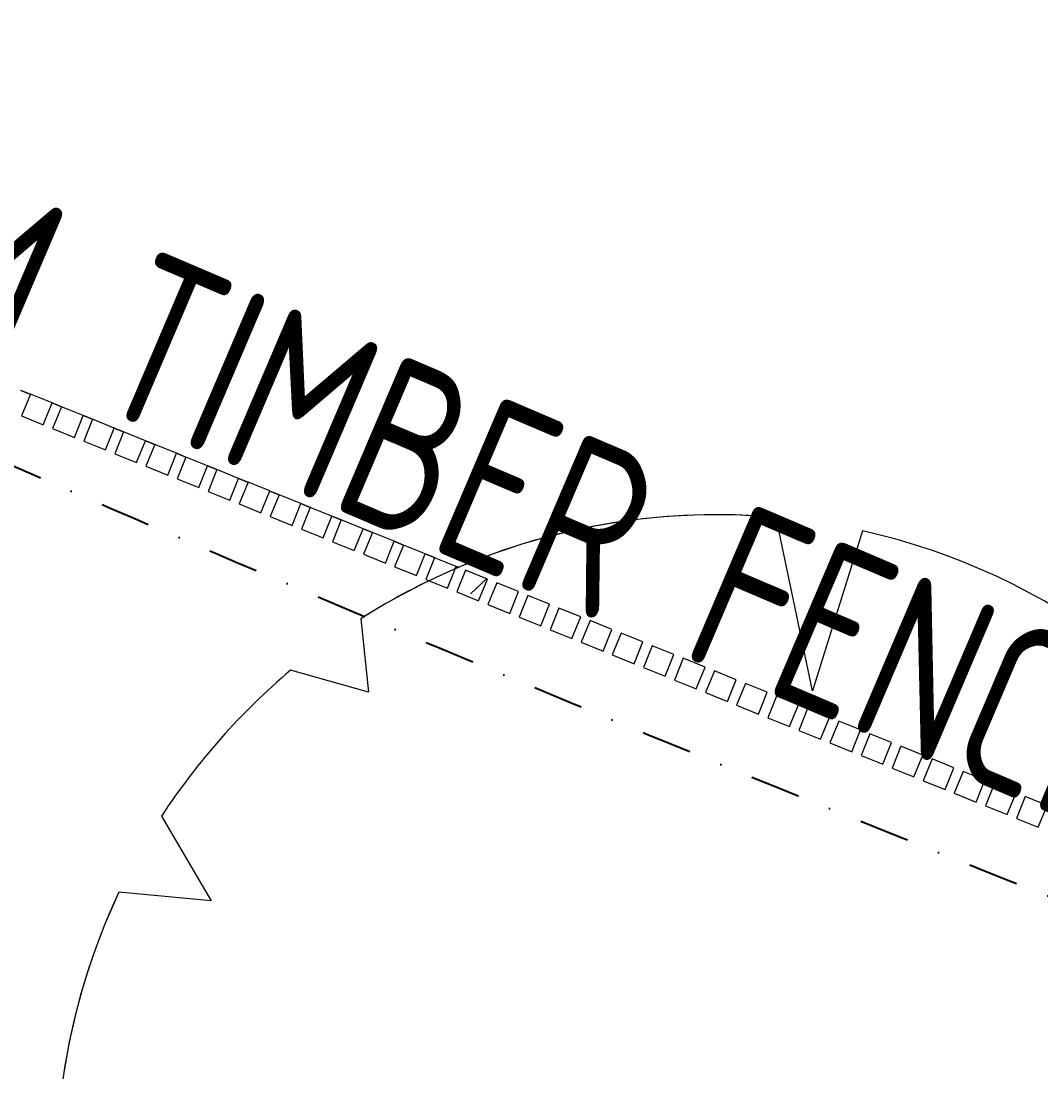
# Model space of a CAD drawing. Header units: millimetres. Extents: x -39027 to 364494, y -35256 to 94895.
# Drawn here: x 195789 to 197310, y 15156 to 16722 of the extents above; entities that cross this region are included whole.
import ezdxf

# ---------------------------------------------------------------- set-up
doc = ezdxf.new("R2010")
doc.units = ezdxf.units.MM
doc.header["$LTSCALE"] = 25
doc.linetypes.add('BG_Dash Dot 3mm', pattern=[7, 3, -2, 0, -2])
for name, color, linetype, lineweight in [('A-DETL-MBND', 4, 'Continuous', 13), ('A-GLAZ-CWMG', 3, 'Continuous', 5), ('C-PROP-LINE', 91, 'BG_Dash Dot 3mm', 25), ('C-TOPO', 251, 'Continuous', 9), ('G-ANNO-TEXT', 231, 'Continuous', 5), ('L-PLNT', 71, 'Continuous', 5)]:
    doc.layers.add(name, color=color, linetype=linetype, lineweight=lineweight)
doc.styles.add('ISOCPEUR_1', font='isocpeur.ttf', dxfattribs={"width": 0.75, "height": 700})

# ---------------------------------------------------------------- blocks, each defined once
blk = doc.blocks.new('Rectangular Mullion - 35mm Timber Batten_Black_-V34-PROPOSED GROUND FLOOR PLAN')
at = {"layer": 'A-GLAZ-CWMG'}
for p, q in [((-17.5, -17.5), (-17.5, 17.5)), ((-17.5, 17.5), (17.5, 17.5)), ((17.5, 17.5), (17.5, -17.5)), ((17.5, -17.5), (-17.5, -17.5))]:
    blk.add_line(p, q, dxfattribs=at)
blk = doc.blocks.new('Rectangular Mullion - 35mm Timber Batten_Black_-V35-PROPOSED GROUND FLOOR PLAN')
at = {"layer": 'A-GLAZ-CWMG'}
h = blk.add_hatch(dxfattribs=at)
h.set_pattern_fill('FP_16', color=256, style=0, pattern_type=2)
h.set_pattern_definition([(342.749, (42968.045, 12533.75), (-10691.93428, 3408.48681), [122.343, -12111.918]), (326.675, (43084.88, 12497.46), (3605.7621, -2132.3304), [155.42, -5025.186]), (292.985, (43214.75, 12412.1), (941.92, -380.847), [114.947, -1321.893]), (291.137, (43259.63, 12306.26), (7560.449994, -19427.284634), [222.826, -22059.793]), (324.99, (43339.984, 12098.424), (-7628.16309, 5436.25745), [135.552, -13419.579]), (337.985, (43451, 12020.7), (1322.766, 561.072), [254, -762]), (347.447, (43686.49, 11925.44), (-5017.8325, 1288.417), [123.6, -6056.485]), (343.696, (42865.22, 12279.43), (-8801.3738, 2679.70067), [102.107, -10108.567]), (337.985, (42963.2, 12250.8), (1322.766, 561.072), [152.4, -863.6]), (309.684, (43104.504, 12193.636), (8181.89994, -9752.98374), [150.01, -14851.05]), (285.86, (43200.29, 12078.19), (-1692.01002, 6281.6876), [231.684, -11352.499]), (298.696, (43263.61, 11855.33), (3872.74174, -6926.0012), [144.401, -14295.673]), (331.645, (43332.94, 11728.66), (7261.09284, -3791.19558), [184.006, -9016.265]), (349.874, (43494.873, 11641.27), (-14311.02379, 2609.0373), [197.272, -19529.88]), (344.695, (42747.153, 11987.434), (8889.46097, -2371.17666), [173.911, -17217.207]), (334.618, (42914.896, 11941.53), (14740.94124, -6927.80272), [173.019, -17128.838]), (304.295, (43071.2, 11867.36), (-1037.397, 2021.1605), [183.162, -3480.078]), (290.495, (43174.42, 11716.046), (5346.68902, -14125.91575), [165.393, -16373.889]), (323.054, (43232.326, 11561.12), (9297.29536, -6910.3957), [157.726, -15614.836]), (337.985, (43358.4, 11466.3), (1322.766, 561.072), [121.92, -894.08]), (350.98, (43471.41, 11420.62), (9262.8548, -1393.3012), [135.552, -13419.579]), (337.985, (43324.8, 12575.8), (1322.766, 561.072), [3.353, -1012.647]), (114.833, (43399.525, 12381.204), (8712.974236, -18938.423174), [222.826, -22059.793]), (131.42, (42925.1, 11641.5), (-1242.518, 721.5684), [90.874, -2180.97]), (149.855, (42864.98, 11709.65), (-5414.9868, 2978.4874), [143.684, -7040.52]), (181.184, (42740.73, 11781.81), (-5465.77656, -246.4002), [77.377, -7660.249]), (311.42, (43399.53, 12381.2), (1242.518, -721.5684), [113.592, -2158.253]), (331.275, (43474.675, 12296.023), (-8039.35949, 4473.66674), [173.911, -17217.207]), (348.11, (43627.184, 12212.44), (17169.906134, -3578.632855), [288.98, -28609.032]), (348.29, (43009.94, 12637.36), (6069.25286, -1165.18107), [113.592, -11245.633]), (322.461, (43121.166, 12614.303), (-9152.309654, 7101.30382), [189.804, -18790.642]), (295.106, (43271.67, 12498.655), (-7578.448156, 16299.18031), [194.107, -19216.546]), (303.29, (43354.03, 12322.886), (6860.71724, -10331.34561), [160.644, -15903.726]), (328.523, (43442.2, 12188.6), (4503.1958, -2561.22794), [185.403, -5994.684]), (344.567, (43600.32, 12091.793), (-16753.66257, 4665.381766), [265.913, -26325.352]), (346.115, (42914.73, 12401.88), (-5963.3982, 1622.14405), [143.684, -7040.52]), (326.675, (43054.21, 12367.4), (3605.7621, -2132.3304), [155.42, -5025.186]), (295.475, (43184.074, 12282.01), (-6440.058535, 13662.145705), [165.393, -16373.889]), (292.985, (43255.2, 12132.7), (941.92, -380.847), [186.79, -1250.052]), (320.631, (43328.15, 11960.74), (-10644.674255, 8812.39278), [170.313, -16860.951]), (341.351, (43459.815, 11852.71), (-15413.35559, 5264.814195), [173.019, -17128.838]), (355.088, (43623.75, 11797.384), (10574.52922, -833.81564), [138.191, -13680.903]), (346.731, (42819.514, 12166.4), (7009.7353, -1573.6634), [133.633, -13229.76]), (323.054, (42949.58, 12135.73), (9297.29536, -6910.3957), [157.726, -15614.836]), (305.98, (43075.63, 12040.92), (-3392.78665, 4856.5112), [191.699, -9393.227]), (288.086, (43188.256, 11885.795), (-5332.36425, 16459.65141), [252.369, -24984.547]), (322.04, (43266.6, 11645.9), (-3215.15843, 2685.35073), [147.932, -7248.66]), (343.994, (43383.237, 11554.9), (9829.364885, -2764.31528), [194.107, -19216.546]), (1.184, (43569.82, 11501.38), (5465.77656, 246.4002), [77.377, -7660.249]), (347.447, (42705.26, 11883.82), (-5017.8325, 1288.417), [123.6, -6056.485]), (327.977, (42825.907, 11856.96), (9661.83155, -5973.358725), [175.389, -17363.491]), (300.58, (42974.61, 11763.96), (8518.312754, -14321.843463), [217.433, -21525.916]), (308.93, (43466.07, 12518.68), (5223.5357, -6309.62158), [104.603, -10355.757]), (327.201, (43531.8, 12437.31), (-13876.72194, 8999.13405), [217.196, -21502.404]), (345.11, (43714.37, 12319.66), (-6909.51565, 1967.58737), [245.738, -7945.516])])
h.paths.add_polyline_path([(17.5, 17.5), (17.5, -17.5), (-17.5, -17.5), (-17.5, 17.5)], flags=0)
for p, q in [((-17.5, -17.5), (-17.5, 17.5)), ((-17.5, 17.5), (17.5, 17.5)), ((17.5, 17.5), (17.5, -17.5)), ((17.5, -17.5), (-17.5, -17.5))]:
    blk.add_line(p, q, dxfattribs=at)
blk = doc.blocks.new('Rectangular Mullion - 35mm Timber Batten_Black_-V36-PROPOSED GROUND FLOOR PLAN')
at = {"layer": 'A-GLAZ-CWMG'}
for p, q in [((-17.5, -17.5), (-17.5, 17.5)), ((-17.5, 17.5), (17.5, 17.5)), ((17.5, 17.5), (17.5, -17.5)), ((17.5, -17.5), (-17.5, -17.5))]:
    blk.add_line(p, q, dxfattribs=at)
blk = doc.blocks.new('Rectangular Mullion - 35mm Timber Batten_Black_-V37-PROPOSED GROUND FLOOR PLAN')
at = {"layer": 'A-GLAZ-CWMG'}
for p, q in [((-17.5, -17.5), (-17.5, 17.5)), ((-17.5, 17.5), (17.5, 17.5)), ((17.5, 17.5), (17.5, -17.5)), ((17.5, -17.5), (-17.5, -17.5))]:
    blk.add_line(p, q, dxfattribs=at)
blk = doc.blocks.new('Rectangular Mullion - 35mm Timber Batten_Black_-V38-PROPOSED GROUND FLOOR PLAN')
at = {"layer": 'A-GLAZ-CWMG'}
for p, q in [((-17.5, -17.5), (-17.5, 17.5)), ((-17.5, 17.5), (17.5, 17.5)), ((17.5, 17.5), (17.5, -17.5)), ((17.5, -17.5), (-17.5, -17.5))]:
    blk.add_line(p, q, dxfattribs=at)
blk = doc.blocks.new('Rectangular Mullion - 35mm Timber Batten_Black_-V39-PROPOSED GROUND FLOOR PLAN')
at = {"layer": 'A-GLAZ-CWMG'}
for p, q in [((-17.5, -17.5), (-17.5, 17.5)), ((-17.5, 17.5), (17.5, 17.5)), ((17.5, 17.5), (17.5, -17.5)), ((17.5, -17.5), (-17.5, -17.5))]:
    blk.add_line(p, q, dxfattribs=at)
blk = doc.blocks.new('Rectangular Mullion - 35mm Timber Batten_Black_-V40-PROPOSED GROUND FLOOR PLAN')
at = {"layer": 'A-GLAZ-CWMG'}
for p, q in [((-17.5, -17.5), (-17.5, 17.5)), ((-17.5, 17.5), (17.5, 17.5)), ((17.5, 17.5), (17.5, -17.5)), ((17.5, -17.5), (-17.5, -17.5))]:
    blk.add_line(p, q, dxfattribs=at)
blk = doc.blocks.new('Rectangular Mullion - 35mm Timber Batten_Black_-V41-PROPOSED GROUND FLOOR PLAN')
at = {"layer": 'A-GLAZ-CWMG'}
for p, q in [((-17.5, -17.5), (-17.5, 17.5)), ((-17.5, 17.5), (17.5, 17.5)), ((17.5, 17.5), (17.5, -17.5)), ((17.5, -17.5), (-17.5, -17.5))]:
    blk.add_line(p, q, dxfattribs=at)
blk = doc.blocks.new('Rectangular Mullion - 35mm Timber Batten_Black_-V42-PROPOSED GROUND FLOOR PLAN')
at = {"layer": 'A-GLAZ-CWMG'}
for p, q in [((-17.5, -17.5), (-17.5, 17.5)), ((-17.5, 17.5), (17.5, 17.5)), ((17.5, 17.5), (17.5, -17.5)), ((17.5, -17.5), (-17.5, -17.5))]:
    blk.add_line(p, q, dxfattribs=at)
blk = doc.blocks.new('Rectangular Mullion - 35mm Timber Batten_Black_-V43-PROPOSED GROUND FLOOR PLAN')
at = {"layer": 'A-GLAZ-CWMG'}
h = blk.add_hatch(dxfattribs=at)
h.set_pattern_fill('FP_19', color=256, style=0, pattern_type=2)
h.set_pattern_definition([(342.749, (42568.045, 12533.75), (-10691.93428, 3408.48681), [122.343, -12111.918]), (326.675, (42684.88, 12497.46), (3605.7621, -2132.3304), [155.42, -5025.186]), (292.985, (42814.75, 12412.1), (941.92, -380.847), [114.947, -1321.893]), (291.137, (42859.63, 12306.26), (7560.449994, -19427.284634), [222.826, -22059.793]), (324.99, (42939.984, 12098.424), (-7628.16309, 5436.25745), [135.552, -13419.579]), (337.985, (43051, 12020.7), (1322.766, 561.072), [254, -762]), (347.447, (43286.49, 11925.44), (-5017.8325, 1288.417), [123.6, -6056.485]), (343.696, (42465.22, 12279.43), (-8801.3738, 2679.70067), [102.107, -10108.567]), (337.985, (42563.2, 12250.8), (1322.766, 561.072), [152.4, -863.6]), (309.684, (42704.504, 12193.636), (8181.89994, -9752.98374), [150.01, -14851.05]), (285.86, (42800.29, 12078.19), (-1692.01002, 6281.6876), [231.684, -11352.499]), (298.696, (42863.61, 11855.33), (3872.74174, -6926.0012), [144.401, -14295.673]), (331.645, (42932.94, 11728.66), (7261.09284, -3791.19558), [184.006, -9016.265]), (349.874, (43094.873, 11641.27), (-14311.02379, 2609.0373), [197.272, -19529.88]), (344.695, (42347.153, 11987.434), (8889.46097, -2371.17666), [173.911, -17217.207]), (334.618, (42514.896, 11941.53), (14740.94124, -6927.80272), [173.019, -17128.838]), (304.295, (42671.2, 11867.36), (-1037.397, 2021.1605), [183.162, -3480.078]), (290.495, (42774.42, 11716.046), (5346.68902, -14125.91575), [165.393, -16373.889]), (323.054, (42832.326, 11561.12), (9297.29536, -6910.3957), [157.726, -15614.836]), (337.985, (42958.4, 11466.3), (1322.766, 561.072), [121.92, -894.08]), (350.98, (43071.41, 11420.62), (9262.8548, -1393.3012), [135.552, -13419.579]), (337.985, (42924.8, 12575.8), (1322.766, 561.072), [3.353, -1012.647]), (114.833, (42999.525, 12381.204), (8712.974236, -18938.423174), [222.826, -22059.793]), (131.42, (42525.1, 11641.5), (-1242.518, 721.5684), [90.874, -2180.97]), (149.855, (42464.98, 11709.65), (-5414.9868, 2978.4874), [143.684, -7040.52]), (181.184, (42340.73, 11781.81), (-5465.77656, -246.4002), [77.377, -7660.249]), (311.42, (42999.53, 12381.2), (1242.518, -721.5684), [113.592, -2158.253]), (331.275, (43074.675, 12296.023), (-8039.35949, 4473.66674), [173.911, -17217.207]), (348.11, (43227.184, 12212.44), (17169.906134, -3578.632855), [288.98, -28609.032]), (348.29, (42609.94, 12637.36), (6069.25286, -1165.18107), [113.592, -11245.633]), (322.461, (42721.166, 12614.303), (-9152.309654, 7101.30382), [189.804, -18790.642]), (295.106, (42871.67, 12498.655), (-7578.448156, 16299.18031), [194.107, -19216.546]), (303.29, (42954.03, 12322.886), (6860.71724, -10331.34561), [160.644, -15903.726]), (328.523, (43042.2, 12188.6), (4503.1958, -2561.22794), [185.403, -5994.684]), (344.567, (43200.32, 12091.793), (-16753.66257, 4665.381766), [265.913, -26325.352]), (346.115, (42514.73, 12401.88), (-5963.3982, 1622.14405), [143.684, -7040.52]), (326.675, (42654.21, 12367.4), (3605.7621, -2132.3304), [155.42, -5025.186]), (295.475, (42784.074, 12282.01), (-6440.058535, 13662.145705), [165.393, -16373.889]), (292.985, (42855.2, 12132.7), (941.92, -380.847), [186.79, -1250.052]), (320.631, (42928.15, 11960.74), (-10644.674255, 8812.39278), [170.313, -16860.951]), (341.351, (43059.815, 11852.71), (-15413.35559, 5264.814195), [173.019, -17128.838]), (355.088, (43223.75, 11797.384), (10574.52922, -833.81564), [138.191, -13680.903]), (346.731, (42419.514, 12166.4), (7009.7353, -1573.6634), [133.633, -13229.76]), (323.054, (42549.58, 12135.73), (9297.29536, -6910.3957), [157.726, -15614.836]), (305.98, (42675.63, 12040.92), (-3392.78665, 4856.5112), [191.699, -9393.227]), (288.086, (42788.256, 11885.795), (-5332.36425, 16459.65141), [252.369, -24984.547]), (322.04, (42866.6, 11645.9), (-3215.15843, 2685.35073), [147.932, -7248.66]), (343.994, (42983.237, 11554.9), (9829.364885, -2764.31528), [194.107, -19216.546]), (1.184, (43169.82, 11501.38), (5465.77656, 246.4002), [77.377, -7660.249]), (347.447, (42305.26, 11883.82), (-5017.8325, 1288.417), [123.6, -6056.485]), (327.977, (42425.907, 11856.96), (9661.83155, -5973.358725), [175.389, -17363.491]), (300.58, (42574.61, 11763.96), (8518.312754, -14321.843463), [217.433, -21525.916]), (308.93, (43066.07, 12518.68), (5223.5357, -6309.62158), [104.603, -10355.757]), (327.201, (43131.8, 12437.31), (-13876.72194, 8999.13405), [217.196, -21502.404]), (345.11, (43314.37, 12319.66), (-6909.51565, 1967.58737), [245.738, -7945.516])])
h.paths.add_polyline_path([(17.5, 17.5), (17.5, -17.5), (-17.5, -17.5), (-17.5, 17.5)], flags=0)
for p, q in [((-17.5, -17.5), (-17.5, 17.5)), ((-17.5, 17.5), (17.5, 17.5)), ((17.5, 17.5), (17.5, -17.5)), ((17.5, -17.5), (-17.5, -17.5))]:
    blk.add_line(p, q, dxfattribs=at)
blk = doc.blocks.new('Rectangular Mullion - 35mm Timber Batten_Black_-V44-PROPOSED GROUND FLOOR PLAN')
at = {"layer": 'A-GLAZ-CWMG'}
for p, q in [((-17.5, -17.5), (-17.5, 17.5)), ((-17.5, 17.5), (17.5, 17.5)), ((17.5, 17.5), (17.5, -17.5)), ((17.5, -17.5), (-17.5, -17.5))]:
    blk.add_line(p, q, dxfattribs=at)
blk = doc.blocks.new('Rectangular Mullion - 35mm Timber Batten_Black_-V45-PROPOSED GROUND FLOOR PLAN')
at = {"layer": 'A-GLAZ-CWMG'}
for p, q in [((-17.5, -17.5), (-17.5, 17.5)), ((-17.5, 17.5), (17.5, 17.5)), ((17.5, 17.5), (17.5, -17.5)), ((17.5, -17.5), (-17.5, -17.5))]:
    blk.add_line(p, q, dxfattribs=at)
blk = doc.blocks.new('Rectangular Mullion - 35mm Timber Batten_Black_-V46-PROPOSED GROUND FLOOR PLAN')
at = {"layer": 'A-GLAZ-CWMG'}
for p, q in [((-17.5, -17.5), (-17.5, 17.5)), ((-17.5, 17.5), (17.5, 17.5)), ((17.5, 17.5), (17.5, -17.5)), ((17.5, -17.5), (-17.5, -17.5))]:
    blk.add_line(p, q, dxfattribs=at)
blk = doc.blocks.new('Rectangular Mullion - 35mm Timber Batten_Black_-V47-PROPOSED GROUND FLOOR PLAN')
at = {"layer": 'A-GLAZ-CWMG'}
for p, q in [((-17.5, -17.5), (-17.5, 17.5)), ((-17.5, 17.5), (17.5, 17.5)), ((17.5, 17.5), (17.5, -17.5)), ((17.5, -17.5), (-17.5, -17.5))]:
    blk.add_line(p, q, dxfattribs=at)
blk = doc.blocks.new('Rectangular Mullion - 35mm Timber Batten_Black_-V48-PROPOSED GROUND FLOOR PLAN')
at = {"layer": 'A-GLAZ-CWMG'}
h = blk.add_hatch(dxfattribs=at)
h.set_pattern_fill('FP_21', color=256, style=0, pattern_type=2)
h.set_pattern_definition([(342.749, (42318.045, 12533.75), (-10691.93428, 3408.48681), [122.343, -12111.918]), (326.675, (42434.88, 12497.46), (3605.7621, -2132.3304), [155.42, -5025.186]), (292.985, (42564.75, 12412.1), (941.92, -380.847), [114.947, -1321.893]), (291.137, (42609.63, 12306.26), (7560.449994, -19427.284634), [222.826, -22059.793]), (324.99, (42689.984, 12098.424), (-7628.16309, 5436.25745), [135.552, -13419.579]), (337.985, (42801, 12020.7), (1322.766, 561.072), [254, -762]), (347.447, (43036.49, 11925.44), (-5017.8325, 1288.417), [123.6, -6056.485]), (343.696, (42215.22, 12279.43), (-8801.3738, 2679.70067), [102.107, -10108.567]), (337.985, (42313.2, 12250.8), (1322.766, 561.072), [152.4, -863.6]), (309.684, (42454.504, 12193.636), (8181.89994, -9752.98374), [150.01, -14851.05]), (285.86, (42550.29, 12078.19), (-1692.01002, 6281.6876), [231.684, -11352.499]), (298.696, (42613.61, 11855.33), (3872.74174, -6926.0012), [144.401, -14295.673]), (331.645, (42682.94, 11728.66), (7261.09284, -3791.19558), [184.006, -9016.265]), (349.874, (42844.873, 11641.27), (-14311.02379, 2609.0373), [197.272, -19529.88]), (344.695, (42097.153, 11987.434), (8889.46097, -2371.17666), [173.911, -17217.207]), (334.618, (42264.896, 11941.53), (14740.94124, -6927.80272), [173.019, -17128.838]), (304.295, (42421.2, 11867.36), (-1037.397, 2021.1605), [183.162, -3480.078]), (290.495, (42524.42, 11716.046), (5346.68902, -14125.91575), [165.393, -16373.889]), (323.054, (42582.326, 11561.12), (9297.29536, -6910.3957), [157.726, -15614.836]), (337.985, (42708.4, 11466.3), (1322.766, 561.072), [121.92, -894.08]), (350.98, (42821.41, 11420.62), (9262.8548, -1393.3012), [135.552, -13419.579]), (337.985, (42674.8, 12575.8), (1322.766, 561.072), [3.353, -1012.647]), (114.833, (42749.525, 12381.204), (8712.974236, -18938.423174), [222.826, -22059.793]), (131.42, (42275.1, 11641.5), (-1242.518, 721.5684), [90.874, -2180.97]), (149.855, (42214.98, 11709.65), (-5414.9868, 2978.4874), [143.684, -7040.52]), (181.184, (42090.73, 11781.81), (-5465.77656, -246.4002), [77.377, -7660.25]), (311.42, (42749.53, 12381.2), (1242.518, -721.5684), [113.592, -2158.253]), (331.275, (42824.675, 12296.023), (-8039.35949, 4473.66674), [173.911, -17217.207]), (348.11, (42977.184, 12212.44), (17169.906134, -3578.632855), [288.98, -28609.032]), (348.29, (42359.94, 12637.36), (6069.25286, -1165.18107), [113.592, -11245.633]), (322.461, (42471.166, 12614.303), (-9152.309654, 7101.30382), [189.804, -18790.642]), (295.106, (42621.67, 12498.655), (-7578.448156, 16299.18031), [194.107, -19216.546]), (303.29, (42704.03, 12322.886), (6860.71724, -10331.34561), [160.644, -15903.726]), (328.523, (42792.2, 12188.6), (4503.1958, -2561.22794), [185.403, -5994.684]), (344.567, (42950.32, 12091.793), (-16753.66257, 4665.381766), [265.913, -26325.352]), (346.115, (42264.73, 12401.88), (-5963.3982, 1622.14405), [143.684, -7040.52]), (326.675, (42404.21, 12367.4), (3605.7621, -2132.3304), [155.42, -5025.186]), (295.475, (42534.074, 12282.01), (-6440.058535, 13662.145705), [165.393, -16373.889]), (292.985, (42605.2, 12132.7), (941.92, -380.847), [186.79, -1250.052]), (320.631, (42678.15, 11960.74), (-10644.674255, 8812.39278), [170.313, -16860.951]), (341.351, (42809.815, 11852.71), (-15413.35559, 5264.814195), [173.019, -17128.838]), (355.088, (42973.75, 11797.384), (10574.52922, -833.81564), [138.191, -13680.903]), (346.731, (42169.514, 12166.4), (7009.7353, -1573.6634), [133.633, -13229.76]), (323.054, (42299.58, 12135.73), (9297.29536, -6910.3957), [157.726, -15614.836]), (305.98, (42425.63, 12040.92), (-3392.78665, 4856.5112), [191.699, -9393.227]), (288.086, (42538.256, 11885.795), (-5332.36425, 16459.65141), [252.369, -24984.547]), (322.04, (42616.6, 11645.9), (-3215.15843, 2685.35073), [147.932, -7248.66]), (343.994, (42733.237, 11554.9), (9829.364885, -2764.31528), [194.107, -19216.546]), (1.184, (42919.82, 11501.38), (5465.77656, 246.4002), [77.377, -7660.249]), (347.447, (42055.26, 11883.82), (-5017.8325, 1288.417), [123.6, -6056.485]), (327.977, (42175.907, 11856.96), (9661.83155, -5973.358725), [175.389, -17363.491]), (300.58, (42324.61, 11763.96), (8518.312754, -14321.843463), [217.433, -21525.916]), (308.93, (42816.07, 12518.68), (5223.5357, -6309.62158), [104.603, -10355.757]), (327.201, (42881.8, 12437.31), (-13876.72194, 8999.13405), [217.196, -21502.404]), (345.11, (43064.37, 12319.66), (-6909.51565, 1967.58737), [245.738, -7945.516])])
h.paths.add_polyline_path([(17.5, 17.5), (17.5, -17.5), (-17.5, -17.5), (-16.7, 17.5), (7.3, 17.5)], flags=0)
for p, q in [((-17.5, -17.5), (-17.5, 17.5)), ((-17.5, 17.5), (17.5, 17.5)), ((17.5, 17.5), (17.5, -17.5)), ((17.5, -17.5), (-17.5, -17.5))]:
    blk.add_line(p, q, dxfattribs=at)
blk = doc.blocks.new('Rectangular Mullion - 35mm Timber Batten_Black_-V49-PROPOSED GROUND FLOOR PLAN')
at = {"layer": 'A-GLAZ-CWMG'}
for p, q in [((-17.5, -17.5), (-17.5, 17.5)), ((-17.5, 17.5), (17.5, 17.5)), ((17.5, 17.5), (17.5, -17.5)), ((17.5, -17.5), (-17.5, -17.5))]:
    blk.add_line(p, q, dxfattribs=at)
blk = doc.blocks.new('Rectangular Mullion - 35mm Timber Batten_Black_-V50-PROPOSED GROUND FLOOR PLAN')
at = {"layer": 'A-GLAZ-CWMG'}
for p, q in [((-17.5, -17.5), (-17.5, 17.5)), ((-17.5, 17.5), (17.5, 17.5)), ((17.5, 17.5), (17.5, -17.5)), ((17.5, -17.5), (-17.5, -17.5))]:
    blk.add_line(p, q, dxfattribs=at)
blk = doc.blocks.new('Rectangular Mullion - 35mm Timber Batten_Black_-V51-PROPOSED GROUND FLOOR PLAN')
at = {"layer": 'A-GLAZ-CWMG'}
for p, q in [((-17.5, -17.5), (-17.5, 17.5)), ((-17.5, 17.5), (17.5, 17.5)), ((17.5, 17.5), (17.5, -17.5)), ((17.5, -17.5), (-17.5, -17.5))]:
    blk.add_line(p, q, dxfattribs=at)
blk = doc.blocks.new('Rectangular Mullion - 35mm Timber Batten_Black_-V52-PROPOSED GROUND FLOOR PLAN')
at = {"layer": 'A-GLAZ-CWMG'}
for p, q in [((-17.5, -17.5), (-17.5, 17.5)), ((-17.5, 17.5), (17.5, 17.5)), ((17.5, 17.5), (17.5, -17.5)), ((17.5, -17.5), (-17.5, -17.5))]:
    blk.add_line(p, q, dxfattribs=at)
blk = doc.blocks.new('Rectangular Mullion - 35mm Timber Batten_Black_-V53-PROPOSED GROUND FLOOR PLAN')
at = {"layer": 'A-GLAZ-CWMG'}
for p, q in [((-17.5, -17.5), (-17.5, 17.5)), ((-17.5, 17.5), (17.5, 17.5)), ((17.5, 17.5), (17.5, -17.5)), ((17.5, -17.5), (-17.5, -17.5))]:
    blk.add_line(p, q, dxfattribs=at)
blk = doc.blocks.new('Rectangular Mullion - 35mm Timber Batten_Black_-V54-PROPOSED GROUND FLOOR PLAN')
at = {"layer": 'A-GLAZ-CWMG'}
for p, q in [((-17.5, -17.5), (-17.5, 17.5)), ((-17.5, 17.5), (17.5, 17.5)), ((17.5, 17.5), (17.5, -17.5)), ((17.5, -17.5), (-17.5, -17.5))]:
    blk.add_line(p, q, dxfattribs=at)
blk = doc.blocks.new('Rectangular Mullion - 35mm Timber Batten_Black_-V55-PROPOSED GROUND FLOOR PLAN')
at = {"layer": 'A-GLAZ-CWMG'}
for p, q in [((-17.5, -17.5), (-17.5, 17.5)), ((-17.5, 17.5), (17.5, 17.5)), ((17.5, 17.5), (17.5, -17.5)), ((17.5, -17.5), (-17.5, -17.5))]:
    blk.add_line(p, q, dxfattribs=at)
blk = doc.blocks.new('Rectangular Mullion - 35mm Timber Batten_Black_-V56-PROPOSED GROUND FLOOR PLAN')
at = {"layer": 'A-GLAZ-CWMG'}
for p, q in [((-17.5, -17.5), (-17.5, 17.5)), ((-17.5, 17.5), (17.5, 17.5)), ((17.5, 17.5), (17.5, -17.5)), ((17.5, -17.5), (-17.5, -17.5))]:
    blk.add_line(p, q, dxfattribs=at)
blk = doc.blocks.new('Rectangular Mullion - 35mm Timber Batten_Black_-V57-PROPOSED GROUND FLOOR PLAN')
at = {"layer": 'A-GLAZ-CWMG'}
for p, q in [((-17.5, -17.5), (-17.5, 17.5)), ((-17.5, 17.5), (17.5, 17.5)), ((17.5, 17.5), (17.5, -17.5)), ((17.5, -17.5), (-17.5, -17.5))]:
    blk.add_line(p, q, dxfattribs=at)
blk = doc.blocks.new('Rectangular Mullion - 35mm Timber Batten_Black_-V58-PROPOSED GROUND FLOOR PLAN')
at = {"layer": 'A-GLAZ-CWMG'}
for p, q in [((-17.5, -17.5), (-17.5, 17.5)), ((-17.5, 17.5), (17.5, 17.5)), ((17.5, 17.5), (17.5, -17.5)), ((17.5, -17.5), (-17.5, -17.5))]:
    blk.add_line(p, q, dxfattribs=at)
blk = doc.blocks.new('Rectangular Mullion - 35mm Timber Batten_Black_-V59-PROPOSED GROUND FLOOR PLAN')
at = {"layer": 'A-GLAZ-CWMG'}
for p, q in [((-17.5, -17.5), (-17.5, 17.5)), ((-17.5, 17.5), (17.5, 17.5)), ((17.5, 17.5), (17.5, -17.5)), ((17.5, -17.5), (-17.5, -17.5))]:
    blk.add_line(p, q, dxfattribs=at)
blk = doc.blocks.new('Rectangular Mullion - 35mm Timber Batten_Black_-V60-PROPOSED GROUND FLOOR PLAN')
at = {"layer": 'A-GLAZ-CWMG'}
for p, q in [((-17.5, -17.5), (-17.5, 17.5)), ((-17.5, 17.5), (17.5, 17.5)), ((17.5, 17.5), (17.5, -17.5)), ((17.5, -17.5), (-17.5, -17.5))]:
    blk.add_line(p, q, dxfattribs=at)
blk = doc.blocks.new('Rectangular Mullion - 35mm Timber Batten_Black_-V61-PROPOSED GROUND FLOOR PLAN')
at = {"layer": 'A-GLAZ-CWMG'}
for p, q in [((-17.5, -17.5), (-17.5, 17.5)), ((-17.5, 17.5), (17.5, 17.5)), ((17.5, 17.5), (17.5, -17.5)), ((17.5, -17.5), (-17.5, -17.5))]:
    blk.add_line(p, q, dxfattribs=at)
blk = doc.blocks.new('Rectangular Mullion - 35mm Timber Batten_Black_-V62-PROPOSED GROUND FLOOR PLAN')
at = {"layer": 'A-GLAZ-CWMG'}
for p, q in [((-17.5, -17.5), (-17.5, 17.5)), ((-17.5, 17.5), (17.5, 17.5)), ((17.5, 17.5), (17.5, -17.5)), ((17.5, -17.5), (-17.5, -17.5))]:
    blk.add_line(p, q, dxfattribs=at)
blk = doc.blocks.new('Rectangular Mullion - 35mm Timber Batten_Black_-V63-PROPOSED GROUND FLOOR PLAN')
at = {"layer": 'A-GLAZ-CWMG'}
for p, q in [((-17.5, -17.5), (-17.5, 17.5)), ((-17.5, 17.5), (17.5, 17.5)), ((17.5, 17.5), (17.5, -17.5)), ((17.5, -17.5), (-17.5, -17.5))]:
    blk.add_line(p, q, dxfattribs=at)
blk = doc.blocks.new('Rectangular Mullion - 35mm Timber Batten_Black_-V64-PROPOSED GROUND FLOOR PLAN')
at = {"layer": 'A-GLAZ-CWMG'}
for p, q in [((-17.5, -17.5), (-17.5, 17.5)), ((-17.5, 17.5), (17.5, 17.5)), ((17.5, 17.5), (17.5, -17.5)), ((17.5, -17.5), (-17.5, -17.5))]:
    blk.add_line(p, q, dxfattribs=at)
blk = doc.blocks.new('Rectangular Mullion - 35mm Timber Batten_Black_-V65-PROPOSED GROUND FLOOR PLAN')
at = {"layer": 'A-GLAZ-CWMG'}
h = blk.add_hatch(dxfattribs=at)
h.set_pattern_fill('FP_26', color=256, style=0, pattern_type=2)
h.set_pattern_definition([(342.749, (41468.045, 12533.75), (-10691.93428, 3408.48681), [122.343, -12111.918]), (326.675, (41584.88, 12497.46), (3605.7621, -2132.3304), [155.42, -5025.186]), (292.985, (41714.75, 12412.1), (941.92, -380.847), [114.947, -1321.893]), (291.137, (41759.63, 12306.26), (7560.449994, -19427.284634), [222.826, -22059.793]), (324.99, (41839.984, 12098.424), (-7628.16309, 5436.25745), [135.552, -13419.579]), (337.985, (41951, 12020.7), (1322.766, 561.072), [254, -762]), (347.447, (42186.49, 11925.44), (-5017.8325, 1288.417), [123.6, -6056.485]), (343.696, (41365.22, 12279.43), (-8801.3738, 2679.70067), [102.107, -10108.567]), (337.985, (41463.2, 12250.8), (1322.766, 561.072), [152.4, -863.6]), (309.684, (41604.504, 12193.636), (8181.89994, -9752.98374), [150.01, -14851.05]), (285.86, (41700.29, 12078.19), (-1692.01002, 6281.6876), [231.684, -11352.499]), (298.696, (41763.61, 11855.33), (3872.74174, -6926.0012), [144.401, -14295.673]), (331.645, (41832.94, 11728.66), (7261.09284, -3791.19558), [184.006, -9016.265]), (349.874, (41994.873, 11641.27), (-14311.02379, 2609.0373), [197.272, -19529.88]), (344.695, (41247.153, 11987.434), (8889.46097, -2371.17666), [173.911, -17217.207]), (334.618, (41414.896, 11941.53), (14740.94124, -6927.80272), [173.019, -17128.838]), (304.295, (41571.2, 11867.36), (-1037.397, 2021.1605), [183.162, -3480.078]), (290.495, (41674.42, 11716.046), (5346.68902, -14125.91575), [165.393, -16373.889]), (323.054, (41732.326, 11561.12), (9297.29536, -6910.3957), [157.726, -15614.836]), (337.985, (41858.4, 11466.3), (1322.766, 561.072), [121.92, -894.08]), (350.98, (41971.41, 11420.62), (9262.8548, -1393.3012), [135.552, -13419.579]), (337.985, (41824.8, 12575.8), (1322.766, 561.072), [3.353, -1012.647]), (114.833, (41899.525, 12381.204), (8712.974236, -18938.423174), [222.826, -22059.793]), (131.42, (41425.1, 11641.5), (-1242.518, 721.5684), [90.874, -2180.97]), (149.855, (41364.98, 11709.65), (-5414.9868, 2978.4874), [143.684, -7040.52]), (181.184, (41240.73, 11781.81), (-5465.77656, -246.4002), [77.377, -7660.25]), (311.42, (41899.53, 12381.2), (1242.518, -721.5684), [113.592, -2158.253]), (331.275, (41974.675, 12296.023), (-8039.35949, 4473.66674), [173.911, -17217.207]), (348.11, (42127.184, 12212.44), (17169.906134, -3578.632855), [288.98, -28609.032]), (348.29, (41509.94, 12637.36), (6069.25286, -1165.18107), [113.592, -11245.633]), (322.461, (41621.166, 12614.303), (-9152.309654, 7101.30382), [189.804, -18790.642]), (295.106, (41771.67, 12498.655), (-7578.448156, 16299.18031), [194.107, -19216.546]), (303.29, (41854.03, 12322.886), (6860.71724, -10331.34561), [160.644, -15903.726]), (328.523, (41942.2, 12188.6), (4503.1958, -2561.22794), [185.403, -5994.684]), (344.567, (42100.32, 12091.793), (-16753.66257, 4665.381766), [265.913, -26325.352]), (346.115, (41414.73, 12401.88), (-5963.3982, 1622.14405), [143.684, -7040.52]), (326.675, (41554.21, 12367.4), (3605.7621, -2132.3304), [155.42, -5025.186]), (295.475, (41684.074, 12282.01), (-6440.058535, 13662.145705), [165.393, -16373.889]), (292.985, (41755.2, 12132.7), (941.92, -380.847), [186.79, -1250.052]), (320.631, (41828.15, 11960.74), (-10644.674255, 8812.39278), [170.313, -16860.951]), (341.351, (41959.815, 11852.71), (-15413.35559, 5264.814195), [173.019, -17128.838]), (355.088, (42123.75, 11797.384), (10574.52922, -833.81564), [138.191, -13680.903]), (346.731, (41319.514, 12166.4), (7009.7353, -1573.6634), [133.633, -13229.76]), (323.054, (41449.58, 12135.73), (9297.29536, -6910.3957), [157.726, -15614.836]), (305.98, (41575.63, 12040.92), (-3392.78665, 4856.5112), [191.699, -9393.227]), (288.086, (41688.256, 11885.795), (-5332.36425, 16459.65141), [252.369, -24984.547]), (322.04, (41766.6, 11645.9), (-3215.15843, 2685.35073), [147.932, -7248.66]), (343.994, (41883.237, 11554.9), (9829.364885, -2764.31528), [194.107, -19216.546]), (1.184, (42069.82, 11501.38), (5465.77656, 246.4002), [77.377, -7660.25]), (347.447, (41205.26, 11883.82), (-5017.8325, 1288.417), [123.6, -6056.485]), (327.977, (41325.907, 11856.96), (9661.83155, -5973.358725), [175.389, -17363.491]), (300.58, (41474.61, 11763.96), (8518.312754, -14321.843463), [217.433, -21525.916]), (308.93, (41966.07, 12518.68), (5223.5357, -6309.62158), [104.603, -10355.757]), (327.201, (42031.8, 12437.31), (-13876.72194, 8999.13405), [217.196, -21502.404]), (345.11, (42214.37, 12319.66), (-6909.51565, 1967.58737), [245.738, -7945.516])])
h.paths.add_polyline_path([(17.5, 17.5), (17.5, -17.5), (-17.5, -17.5), (-17.5, 17.5)], flags=0)
for p, q in [((-17.5, -17.5), (-17.5, 17.5)), ((-17.5, 17.5), (17.5, 17.5)), ((17.5, 17.5), (17.5, -17.5)), ((17.5, -17.5), (-17.5, -17.5))]:
    blk.add_line(p, q, dxfattribs=at)
blk = doc.blocks.new('Rectangular Mullion - 35mm Timber Batten_Black_-V66-PROPOSED GROUND FLOOR PLAN')
at = {"layer": 'A-GLAZ-CWMG'}
for p, q in [((-17.5, -17.5), (-17.5, 17.5)), ((-17.5, 17.5), (17.5, 17.5)), ((17.5, 17.5), (17.5, -17.5)), ((17.5, -17.5), (-17.5, -17.5))]:
    blk.add_line(p, q, dxfattribs=at)
blk = doc.blocks.new('PLANTING_Coloured tree scaleable - 2_5 Meters-V231-PROPOSED GROUND FLOOR PLAN')
at = {"layer": 'L-PLNT', "lineweight": 5}
for p, q in [((-179.7, 972.6), (-155, 724.1)), ((-179.7, 972.6), (-155, 724.1)), ((-155, 724.1), (-305.8, 940.5)), ((-155, 724.1), (-305.8, 940.5)), ((-816.4, 558.4), (-762.9, 462.3)), ((-816.4, 558.4), (-762.9, 462.3)), ((-762.9, 462.3), (-882.4, 446.9)), ((-762.9, 462.3), (-882.4, 446.9)), ((-974.1, 171.4), (-856.7, 84.5)), ((-974.1, 171.4), (-856.7, 84.5)), ((-856.7, 84.5), (-988.2, 42.5)), ((-856.7, 84.5), (-988.2, 42.5))]:
    blk.add_line(p, q, dxfattribs=at)
for centre, start, end in [((-0.1, 0), 51.5512, 100.4622), ((-0.1, 0), 51.5512, 100.4622), ((-0.1, 0), 108.0083, 145.6274), ((-0.1, 0), 108.0083, 136.3912), ((-0.1, 0), 138.8351, 145.6274), ((-0.1, 0), 153.1369, 170.0213), ((-0.1, 0), 153.1369, 170.0213), ((0.2, 6.8), 177.9304, 244.2846), ((0.2, 6.8), 177.9304, 194.1231)]:
    blk.add_arc(centre, 989, start, end, dxfattribs=at)
blk = doc.blocks.new('Family - ___-1009153-PROPOSED GROUND FLOOR PLAN')
at = {"layer": 'C-PROP-LINE'}
blk.add_arc((14652.7, 63546.4), 51820, 244.73665, 256.36333, dxfattribs=at)

msp = doc.modelspace()

# ---------------------------------------------------------------- linework, layer by layer
at = {"layer": 'A-DETL-MBND', "lineweight": 5}
for p, q in [((195789.3, 16172), (195803.2, 16166.3)), ((195835.7, 16153.2), (195849.6, 16147.6)), ((195882, 16134.5), (195895.9, 16128.9)), ((195928.4, 16115.7), (195942.3, 16110.1)), ((195974.7, 16097), (195988.6, 16091.4)), ((196021.1, 16078.3), (196035, 16072.6)), ((196067.4, 16059.5), (196081.4, 16053.9)), ((196113.8, 16040.8), (196127.7, 16035.2)), ((196160.2, 16022), (196174.1, 16016.4)), ((196206.5, 16003.3), (196220.4, 15997.7)), ((196252.9, 15984.5), (196266.8, 15978.9)), ((196299.2, 15965.8), (196313.1, 15960.2)), ((196345.6, 15947.1), (196359.5, 15941.4)), ((196391.9, 15928.3), (196405.8, 15922.7)), ((196438.3, 15909.6), (196442.4, 15907.9))]:
    msp.add_line(p, q, dxfattribs=at)
at = {"layer": 'C-TOPO'}
for p, q in [((195803.2, 16166.3), (195789.3, 16172)), ((195849.6, 16147.6), (195835.7, 16153.2)), ((195895.9, 16128.9), (195882, 16134.5)), ((195942.3, 16110.1), (195928.4, 16115.7)), ((195988.6, 16091.4), (195974.7, 16097)), ((196035, 16072.6), (196021.1, 16078.3)), ((196081.4, 16053.9), (196067.4, 16059.5)), ((196127.7, 16035.2), (196113.8, 16040.8)), ((196174.1, 16016.4), (196160.2, 16022)), ((196220.4, 15997.7), (196206.5, 16003.3)), ((196266.8, 15978.9), (196252.9, 15984.5)), ((196313.1, 15960.2), (196299.2, 15965.8)), ((196359.5, 15941.4), (196345.6, 15947.1)), ((196405.8, 15922.7), (196391.9, 15928.3)), ((196442.4, 15907.9), (196438.3, 15909.6))]:
    msp.add_line(p, q, dxfattribs=at)

# ---------------------------------------------------------------- block references
at = {"layer": 'A-GLAZ-CWMG', "extrusion": (0, 0, -1), "rotation": 202.0150672995229}
for name, p in [('Rectangular Mullion - 35mm Timber Batten_Black_-V34-PROPOSED GROUND FLOOR PLAN', (-195812.9, 16143.6)), ('Rectangular Mullion - 35mm Timber Batten_Black_-V35-PROPOSED GROUND FLOOR PLAN', (-195859.2, 16124.8)), ('Rectangular Mullion - 35mm Timber Batten_Black_-V36-PROPOSED GROUND FLOOR PLAN', (-195905.6, 16106.1)), ('Rectangular Mullion - 35mm Timber Batten_Black_-V37-PROPOSED GROUND FLOOR PLAN', (-195952, 16087.3)), ('Rectangular Mullion - 35mm Timber Batten_Black_-V38-PROPOSED GROUND FLOOR PLAN', (-195998.3, 16068.6)), ('Rectangular Mullion - 35mm Timber Batten_Black_-V39-PROPOSED GROUND FLOOR PLAN', (-196044.7, 16049.9)), ('Rectangular Mullion - 35mm Timber Batten_Black_-V40-PROPOSED GROUND FLOOR PLAN', (-196091, 16031.1)), ('Rectangular Mullion - 35mm Timber Batten_Black_-V41-PROPOSED GROUND FLOOR PLAN', (-196137.4, 16012.4)), ('Rectangular Mullion - 35mm Timber Batten_Black_-V42-PROPOSED GROUND FLOOR PLAN', (-196183.7, 15993.6)), ('Rectangular Mullion - 35mm Timber Batten_Black_-V43-PROPOSED GROUND FLOOR PLAN', (-196230.1, 15974.9)), ('Rectangular Mullion - 35mm Timber Batten_Black_-V44-PROPOSED GROUND FLOOR PLAN', (-196276.4, 15956.1)), ('Rectangular Mullion - 35mm Timber Batten_Black_-V45-PROPOSED GROUND FLOOR PLAN', (-196322.8, 15937.4)), ('Rectangular Mullion - 35mm Timber Batten_Black_-V46-PROPOSED GROUND FLOOR PLAN', (-196369.1, 15918.7)), ('Rectangular Mullion - 35mm Timber Batten_Black_-V47-PROPOSED GROUND FLOOR PLAN', (-196415.5, 15899.9)), ('Rectangular Mullion - 35mm Timber Batten_Black_-V48-PROPOSED GROUND FLOOR PLAN', (-196461.8, 15881.2)), ('Rectangular Mullion - 35mm Timber Batten_Black_-V49-PROPOSED GROUND FLOOR PLAN', (-196508.2, 15862.4)), ('Rectangular Mullion - 35mm Timber Batten_Black_-V50-PROPOSED GROUND FLOOR PLAN', (-196554.6, 15843.7)), ('Rectangular Mullion - 35mm Timber Batten_Black_-V51-PROPOSED GROUND FLOOR PLAN', (-196600.9, 15824.9)), ('Rectangular Mullion - 35mm Timber Batten_Black_-V52-PROPOSED GROUND FLOOR PLAN', (-196647.3, 15806.2)), ('Rectangular Mullion - 35mm Timber Batten_Black_-V53-PROPOSED GROUND FLOOR PLAN', (-196693.6, 15787.5)), ('Rectangular Mullion - 35mm Timber Batten_Black_-V54-PROPOSED GROUND FLOOR PLAN', (-196740, 15768.7)), ('Rectangular Mullion - 35mm Timber Batten_Black_-V55-PROPOSED GROUND FLOOR PLAN', (-196786.3, 15750)), ('Rectangular Mullion - 35mm Timber Batten_Black_-V56-PROPOSED GROUND FLOOR PLAN', (-196832.7, 15731.2)), ('Rectangular Mullion - 35mm Timber Batten_Black_-V57-PROPOSED GROUND FLOOR PLAN', (-196879, 15712.5)), ('Rectangular Mullion - 35mm Timber Batten_Black_-V58-PROPOSED GROUND FLOOR PLAN', (-196925.4, 15693.7)), ('Rectangular Mullion - 35mm Timber Batten_Black_-V59-PROPOSED GROUND FLOOR PLAN', (-196971.7, 15675)), ('Rectangular Mullion - 35mm Timber Batten_Black_-V60-PROPOSED GROUND FLOOR PLAN', (-197018.1, 15656.3)), ('Rectangular Mullion - 35mm Timber Batten_Black_-V61-PROPOSED GROUND FLOOR PLAN', (-197064.5, 15637.5)), ('Rectangular Mullion - 35mm Timber Batten_Black_-V62-PROPOSED GROUND FLOOR PLAN', (-197110.8, 15618.8)), ('Rectangular Mullion - 35mm Timber Batten_Black_-V63-PROPOSED GROUND FLOOR PLAN', (-197157.2, 15600)), ('Rectangular Mullion - 35mm Timber Batten_Black_-V64-PROPOSED GROUND FLOOR PLAN', (-197203.5, 15581.3)), ('Rectangular Mullion - 35mm Timber Batten_Black_-V65-PROPOSED GROUND FLOOR PLAN', (-197249.9, 15562.5)), ('Rectangular Mullion - 35mm Timber Batten_Black_-V66-PROPOSED GROUND FLOOR PLAN', (-197296.2, 15543.8))]:
    msp.add_blockref(name, p, dxfattribs=at)
at = {"layer": 'C-PROP-LINE'}
msp.add_blockref('Family - ___-1009153-PROPOSED GROUND FLOOR PLAN', (201777.3, 39.7), dxfattribs=at)
at = {"layer": 'L-PLNT', "lineweight": 5, "rotation": 336.8993779194267}
msp.add_blockref('PLANTING_Coloured tree scaleable - 2_5 Meters-V231-PROPOSED GROUND FLOOR PLAN', (196827.6, 14997.6), dxfattribs=at)

# ---------------------------------------------------------------- texts
at = {"layer": 'G-ANNO-TEXT', "color": 7, "lineweight": 13, "insert": (196474.3, 16175.1), "char_height": 250, "width": 2571, "attachment_point": 2, "rotation": 336.8994, "line_spacing_factor": 1.153846, "style": 'ISOCPEUR_1'}
msp.add_mtext('1.9M TIMBER FENCE', dxfattribs=at)

doc.saveas('drawing.dxf')
